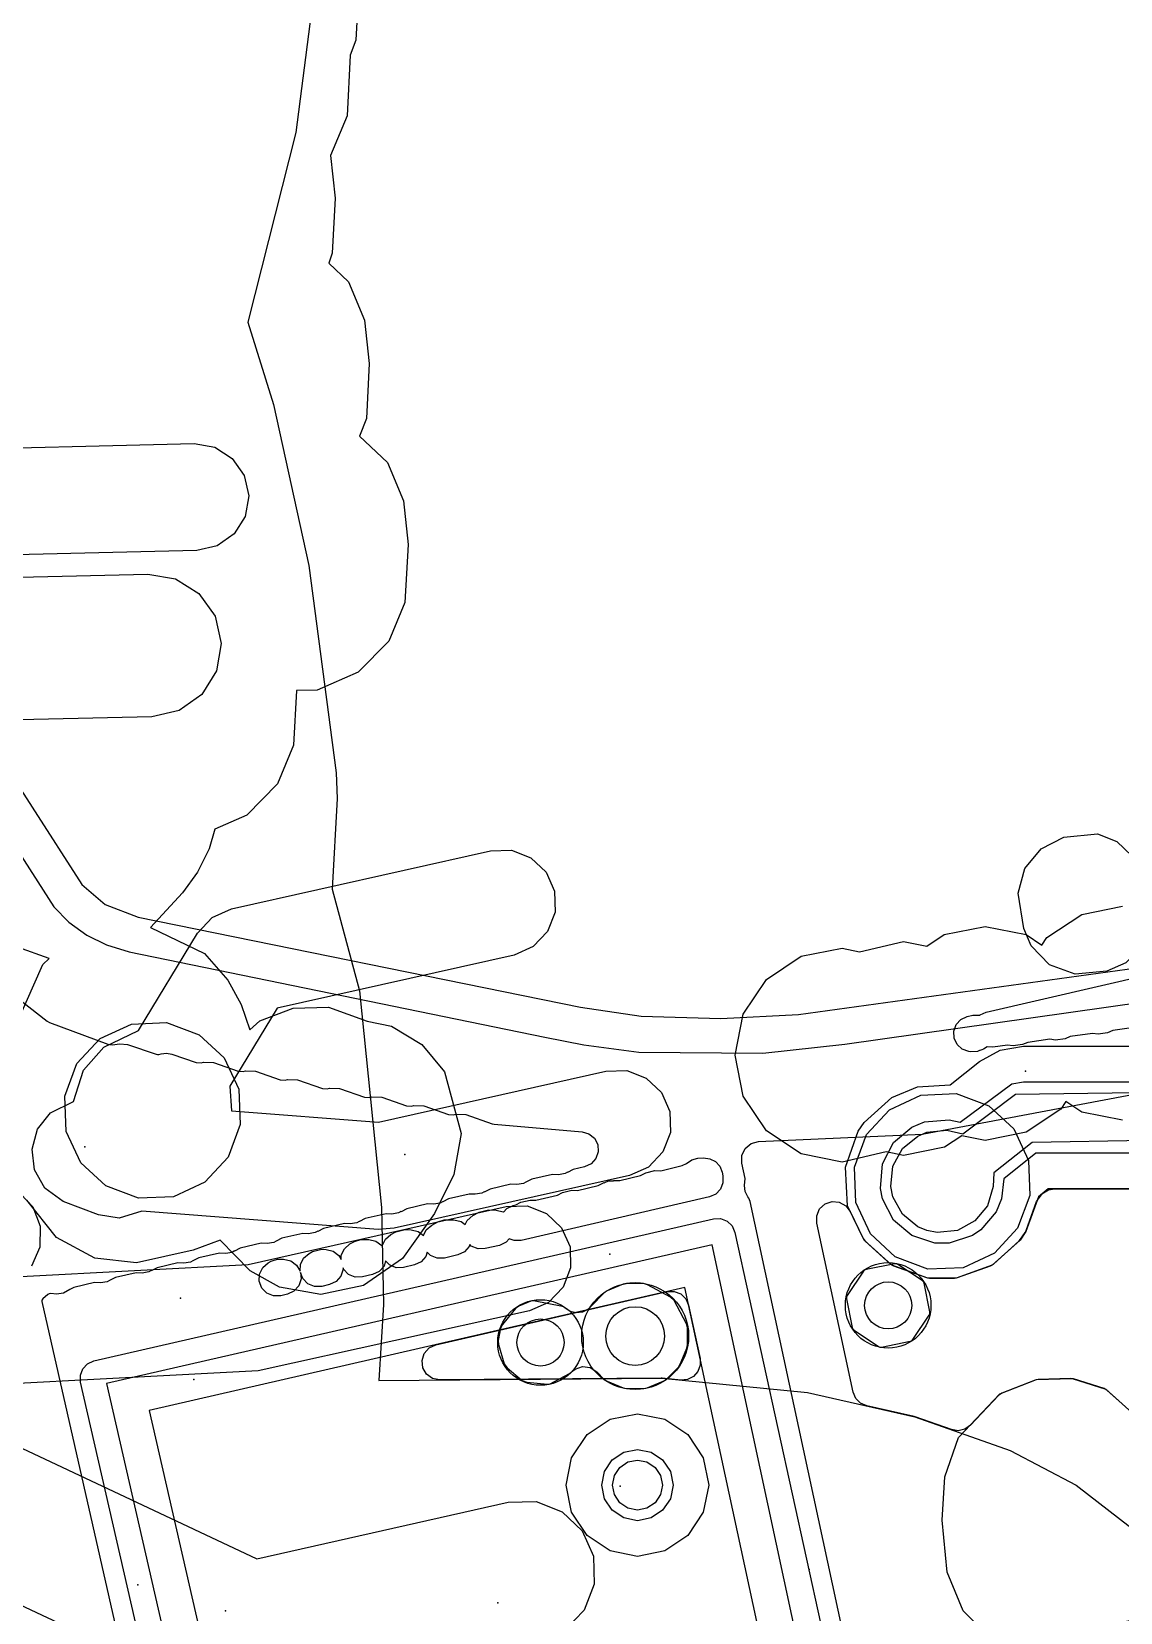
# Model space of a CAD drawing. Header units: metres. Extents: x 8738 to 9560, y -8972 to -7699.
# Drawn here: x 8880.95 to 8911.5, y -8624.29 to -8579.96 of the extents above; entities that cross this region are included whole.
import ezdxf

# ---------------------------------------------------------------- set-up
doc = ezdxf.new("R2010")
doc.units = ezdxf.units.M
for name, color, linetype in [('AI_GREENING_ALLOWED_ZONE', 4, 'Continuous'), ('AI_GREENING_EXCLUSIONS', 1, 'Continuous'), ('AI_GREENING_LAWN', 82, 'Continuous'), ('AI_GREENING_REJECTED', 6, 'Continuous'), ('AI_GREENING_SHRUBS', 92, 'Continuous')]:
    doc.layers.add(name, color=color, linetype=linetype)

# ---------------------------------------------------------------- blocks, each defined once
blk = doc.blocks.new('AI_SHRUB')
for radius in [1, 0.55]:
    blk.add_circle((0, 0), radius)

msp = doc.modelspace()

# ---------------------------------------------------------------- linework, layer by layer
at = {"layer": 'AI_GREENING_ALLOWED_ZONE'}
msp.add_lwpolyline([(8911.544, -8618.439), (8911.127, -8618.067), (8911.037, -8618.016), (8910.179, -8617.744), (8910.098, -8617.733), (8909.189, -8617.757), (8909.104, -8617.774), (8908.166, -8618.145), (8908.078, -8618.205), (8907.286, -8619.038), (8907.131, -8619.149), (8906.945, -8619.194), (8906.757, -8619.165), (8905.742, -8618.807), (8905.713, -8618.799), (8904.379, -8618.5), (8904.206, -8618.425), (8904.073, -8618.291), (8903.999, -8618.117), (8902.976, -8613.371), (8902.976, -8613.371), (8902.975, -8613.165), (8903.057, -8612.976), (8903.209, -8612.836), (8903.404, -8612.769), (8903.609, -8612.787), (8903.79, -8612.885), (8903.916, -8613.048), (8904.281, -8613.808), (8904.339, -8613.884), (8905.045, -8614.52), (8905.127, -8614.569), (8906.055, -8614.9), (8906.138, -8614.914), (8906.844, -8614.914), (8906.927, -8614.9), (8907.855, -8614.569), (8907.938, -8614.52), (8908.657, -8613.872), (8908.697, -8613.826), (8908.823, -8613.639), (8908.851, -8613.584), (8909.146, -8612.768), (8909.307, -8612.546), (8909.337, -8612.522), (8909.483, -8612.442), (8909.647, -8612.414), (8911.911, -8612.414)], dxfattribs=at)
msp.add_lwpolyline([(8892.402, -8617.77), (8892.199, -8617.729), (8892.03, -8617.609), (8891.924, -8617.43), (8891.9, -8617.224), (8891.962, -8617.026), (8892.098, -8616.87), (8892.286, -8616.783), (8898.781, -8615.295), (8898.978, -8615.289), (8899.161, -8615.36), (8899.303, -8615.496), (8899.381, -8615.677), (8899.704, -8617.173), (8899.709, -8617.36), (8899.644, -8617.536), (8899.519, -8617.676), (8899.352, -8617.76), (8899.166, -8617.776), (8898.641, -8617.724), (8898.614, -8617.723), (8892.402, -8617.77)], close=True, dxfattribs=at)
at = {"layer": 'AI_GREENING_EXCLUSIONS'}
for points in [[(8874.593, -8574.62), (8874.258, -8583.981), (8874.231, -8586.302), (8874.386, -8593.304), (8881.569, -8604.501), (8881.994, -8604.934), (8882.496, -8605.297), (8883.052, -8605.572), (8883.688, -8605.763), (8895.342, -8608.163), (8896.438, -8608.371), (8897.985, -8608.576), (8901.461, -8608.608), (8903.76, -8608.358), (8913.209, -8607.016)], [(8875.592, -8574.655), (8875.257, -8584.048), (8875.231, -8586.297), (8875.38, -8593.034), (8882.354, -8603.874), (8883.014, -8604.438), (8883.933, -8604.792), (8896.351, -8607.313), (8898.052, -8607.572), (8900.281, -8607.635), (8902.467, -8607.52), (8911.96, -8606.213)], [(8889.18, -8576.399), (8888.361, -8582.792), (8887.01, -8588.103), (8887.729, -8590.415), (8888.726, -8594.93), (8889.493, -8600.746), (8889.519, -8601.465), (8889.379, -8604.008), (8890.144, -8606.861), (8890.766, -8612.935), (8890.816, -8615.657), (8890.693, -8617.783), (8898.627, -8617.723), (8902.719, -8618.128), (8905.727, -8618.802), (8908.403, -8619.747), (8910.252, -8620.726), (8912.372, -8622.357)], [(8890.125, -8578.652), (8890.048, -8580.197), (8889.889, -8580.618), (8889.797, -8582.322), (8889.328, -8583.429), (8889.459, -8584.631), (8889.382, -8586.176), (8889.284, -8586.451), (8889.836, -8586.974), (8890.283, -8588.049), (8890.416, -8589.266), (8890.339, -8590.811), (8890.15, -8591.304), (8890.935, -8592.047), (8891.382, -8593.122), (8891.515, -8594.339), (8891.421, -8595.965), (8890.968, -8597.049), (8890.113, -8597.926), (8888.962, -8598.424), (8888.383, -8598.441), (8888.294, -8599.969), (8887.841, -8601.053), (8886.986, -8601.93), (8886.091, -8602.321), (8885.931, -8602.873), (8885.598, -8603.53), (8885.177, -8604.111), (8884.286, -8605.086), (8885.799, -8605.808), (8886.45, -8606.562), (8886.822, -8607.247), (8887.067, -8607.952), (8887.354, -8607.697), (8888.285, -8607.347), (8889.279, -8607.32), (8890.366, -8607.707), (8891.045, -8607.851), (8891.897, -8608.364), (8892.535, -8609.128), (8893, -8610.861), (8892.797, -8612.008), (8892.254, -8613.105), (8891.357, -8614.365), (8890.26, -8615.126), (8889.06, -8615.374), (8887.903, -8615.173), (8887.079, -8614.71), (8886.237, -8613.852), (8885.48, -8614.128), (8883.891, -8614.488), (8882.724, -8614.352), (8881.644, -8613.773), (8880.809, -8612.732)], [(8877.89, -8591.694), (8885.506, -8591.513), (8886.083, -8591.613), (8886.083, -8591.613), (8886.577, -8591.927), (8886.914, -8592.405), (8887.042, -8592.977), (8886.941, -8593.553), (8886.628, -8594.047), (8886.149, -8594.384), (8885.578, -8594.512), (8878.123, -8594.689)], [(8911.558, -8610.488), (8910.41, -8610.26), (8909.963, -8609.962), (8909.822, -8610.174), (8908.849, -8610.824), (8907.7, -8611.053), (8907.046, -8610.922), (8906.561, -8611.247), (8905.413, -8611.475), (8904.921, -8611.377), (8903.687, -8611.663), (8902.539, -8611.434), (8901.566, -8610.784), (8900.915, -8609.811), (8900.687, -8608.663), (8900.915, -8607.515), (8901.566, -8606.541), (8902.539, -8605.891), (8903.687, -8605.663), (8904.179, -8605.761), (8905.413, -8605.475), (8906.067, -8605.605), (8906.552, -8605.281), (8907.7, -8605.053), (8908.849, -8605.281), (8909.295, -8605.579), (8909.436, -8605.367), (8910.41, -8604.717), (8911.558, -8604.488)], [(8880.574, -8607.662), (8881.259, -8606.123), (8881.435, -8605.949), (8880.547, -8605.637)], [(8911.941, -8612.414), (8909.473, -8612.414), (8909.195, -8612.634), (8908.841, -8613.613), (8908.68, -8613.852), (8907.901, -8614.553), (8906.887, -8614.914), (8906.095, -8614.914), (8905.081, -8614.553), (8904.303, -8613.852), (8903.84, -8612.891), (8903.781, -8611.808), (8904.142, -8610.793), (8904.303, -8610.555), (8905.081, -8609.854), (8905.804, -8609.552), (8906.718, -8609.493), (8906.718, -8609.493), (8907.54, -8608.844), (8908.123, -8608.525), (8908.779, -8608.414), (8911.941, -8608.414)], [(8911.941, -8611.414), (8909.126, -8611.414), (8908.221, -8612.128), (8908.163, -8612.693), (8908.011, -8613.054), (8907.581, -8613.563), (8907.342, -8613.724), (8906.689, -8613.934), (8906.293, -8613.934), (8905.64, -8613.724), (8905.132, -8613.293), (8904.82, -8612.693), (8904.761, -8612.401), (8904.82, -8611.714), (8905.132, -8611.114), (8905.64, -8610.683), (8906.001, -8610.532), (8906.689, -8610.473), (8907.004, -8610.542), (8907.004, -8610.542), (8908.451, -8609.469), (8908.779, -8609.414), (8911.941, -8609.414)], [(8912.209, -8611.061), (8909.022, -8611.114), (8907.946, -8611.964), (8907.927, -8612.342), (8907.763, -8612.887), (8907.413, -8613.314), (8906.922, -8613.581), (8906.353, -8613.64), (8906.061, -8613.581), (8905.808, -8613.475), (8905.381, -8613.125), (8905.114, -8612.634), (8905.055, -8612.342), (8905.114, -8611.773), (8905.381, -8611.282), (8905.808, -8610.932), (8906.061, -8610.826), (8906.63, -8610.767), (8907.078, -8610.865), (8908.549, -8609.753), (8908.549, -8609.753), (8911.941, -8609.714)], [(8880.64, -8612.565), (8880.976, -8612.915), (8881.189, -8613.46), (8881.177, -8614.045), (8880.942, -8614.581)], [(8880.645, -8614.866), (8887.021, -8614.531), (8894.262, -8612.907), (8894.847, -8612.893), (8895.393, -8613.104), (8895.817, -8613.507), (8896.054, -8614.043), (8896.068, -8614.628), (8895.857, -8615.174), (8895.453, -8615.597), (8894.918, -8615.834), (8887.304, -8617.52), (8875.95, -8618.117)], [(8902.739, -8626.509), (8900.039, -8613.981), (8883.049, -8617.874), (8887.425, -8636.975)], [(8901.762, -8626.719), (8899.275, -8615.182), (8884.249, -8618.625), (8888.174, -8635.774)], [(8874.719, -8616.892), (8887.267, -8622.785), (8894.321, -8621.203), (8895.102, -8621.185), (8895.83, -8621.466), (8896.395, -8622.004), (8896.711, -8622.717), (8896.729, -8623.498), (8896.448, -8624.226), (8895.91, -8624.791)], [(8911.59, -8625.121), (8910.359, -8625.636), (8909.171, -8625.636), (8908.006, -8625.166), (8907.084, -8624.244), (8906.631, -8623.161), (8906.498, -8621.707), (8906.566, -8620.485), (8906.955, -8619.387), (8908.115, -8618.165), (8909.145, -8617.758), (8910.139, -8617.732), (8910.139, -8617.732), (8911.088, -8618.032), (8911.913, -8618.768)], [(8886.186, -8626.697), (8873.019, -8620.513)]]:
    msp.add_lwpolyline(points, dxfattribs=at)
for points in [[(8867.078, -8595.971), (8867.57, -8595.679), (8868.665, -8595.344), (8869.443, -8595.274), (8870.16, -8595.498), (8884.209, -8595.174), (8884.979, -8595.304), (8885.64, -8595.719), (8886.092, -8596.355), (8886.266, -8597.115), (8886.136, -8597.885), (8885.721, -8598.546), (8885.085, -8598.998), (8884.324, -8599.172), (8870.223, -8599.497), (8869.513, -8599.744), (8868.734, -8599.698), (8867.599, -8599.387), (8866.943, -8598.963), (8866.5, -8598.321), (8866.354, -8597.801), (8866.4, -8597.022), (8866.579, -8596.57), (8867.078, -8595.971)], [(8909.907, -8602.552), (8910.849, -8602.458), (8911.394, -8602.67), (8911.817, -8603.075), (8912.052, -8603.611), (8912.062, -8604.073), (8912.257, -8604.517), (8912.27, -8605.102), (8912.057, -8605.648), (8911.652, -8606.07), (8911.116, -8606.306), (8910.227, -8606.395), (8909.508, -8606.132), (8908.989, -8605.601), (8908.79, -8605.112), (8908.628, -8604.12), (8908.814, -8603.426), (8909.269, -8602.873), (8909.907, -8602.552)], [(8882.969, -8608.437), (8883.942, -8607.976), (8885.605, -8605.243), (8886.012, -8604.804), (8886.558, -8604.559), (8893.826, -8602.93), (8894.411, -8602.916), (8894.957, -8603.126), (8895.381, -8603.53), (8895.618, -8604.065), (8895.632, -8604.65), (8895.421, -8605.196), (8895.018, -8605.62), (8894.483, -8605.857), (8887.837, -8607.347), (8886.505, -8609.536), (8886.558, -8610.225), (8890.679, -8610.541), (8897.062, -8609.11), (8897.647, -8609.096), (8898.193, -8609.307), (8898.617, -8609.71), (8898.854, -8610.245), (8898.868, -8610.83), (8898.657, -8611.376), (8898.253, -8611.8), (8897.718, -8612.037), (8891.116, -8613.518), (8890.673, -8613.55), (8884.037, -8613.041), (8883.4, -8613.232), (8882.821, -8613.144), (8881.831, -8612.769), (8881.315, -8612.392), (8881.028, -8611.882), (8880.958, -8611.301), (8881.116, -8610.737), (8881.477, -8610.277), (8882.118, -8609.962), (8882.403, -8609.081), (8882.969, -8608.437)], [(8882.866, -8608.199), (8883.748, -8607.79), (8884.734, -8607.751), (8885.651, -8608.092), (8886.35, -8608.739), (8886.759, -8609.621), (8886.798, -8610.607), (8886.457, -8611.524), (8885.81, -8612.223), (8884.928, -8612.632), (8883.942, -8612.671), (8883.025, -8612.33), (8882.326, -8611.683), (8881.917, -8610.801), (8881.878, -8609.815), (8882.219, -8608.898), (8882.866, -8608.199)], [(8905.901, -8609.782), (8906.887, -8609.743), (8907.804, -8610.084), (8908.503, -8610.732), (8908.913, -8611.613), (8908.952, -8612.599), (8908.61, -8613.516), (8907.963, -8614.215), (8907.082, -8614.625), (8906.096, -8614.664), (8905.179, -8614.322), (8904.48, -8613.675), (8904.07, -8612.794), (8904.031, -8611.808), (8904.372, -8610.891), (8905.02, -8610.192), (8905.901, -8609.782)], [(8898.71, -8622.567), (8897.945, -8622.719), (8897.18, -8622.567), (8896.531, -8622.133), (8896.097, -8621.484), (8895.945, -8620.719), (8896.097, -8619.954), (8896.531, -8619.305), (8897.18, -8618.871), (8897.945, -8618.719), (8898.71, -8618.871), (8899.359, -8619.305), (8899.793, -8619.954), (8899.945, -8620.719), (8899.793, -8621.484), (8899.359, -8622.133), (8898.71, -8622.567)], [(8897.562, -8621.643), (8897.238, -8621.426), (8897.021, -8621.102), (8896.945, -8620.719), (8897.021, -8620.336), (8897.238, -8620.012), (8897.562, -8619.795), (8897.945, -8619.719), (8898.328, -8619.795), (8898.652, -8620.012), (8898.869, -8620.336), (8898.945, -8620.719), (8898.869, -8621.102), (8898.652, -8621.426), (8898.328, -8621.643), (8897.945, -8621.719), (8897.562, -8621.643)], [(8897.677, -8621.366), (8897.45, -8621.214), (8897.298, -8620.987), (8897.245, -8620.719), (8897.298, -8620.451), (8897.45, -8620.224), (8897.677, -8620.072), (8897.945, -8620.019), (8898.213, -8620.072), (8898.44, -8620.224), (8898.592, -8620.451), (8898.645, -8620.719), (8898.592, -8620.987), (8898.44, -8621.214), (8898.213, -8621.366), (8897.945, -8621.419), (8897.677, -8621.366)]]:
    msp.add_lwpolyline(points, close=True, dxfattribs=at)
at = {"layer": 'AI_GREENING_LAWN'}
for points in [[(8911.876, -8607.891), (8911.281, -8607.975), (8911.135, -8608.038), (8910.869, -8608.075), (8910.71, -8608.054), (8910.091, -8608.14), (8909.943, -8608.203), (8909.678, -8608.24), (8909.519, -8608.219), (8908.899, -8608.304), (8908.752, -8608.368), (8908.486, -8608.405), (8908.328, -8608.384), (8907.914, -8608.44), (8907.755, -8608.431), (8907.654, -8608.496), (8907.562, -8608.533), (8907.559, -8608.527), (8907.49, -8608.56), (8907.301, -8608.571), (8907.247, -8608.563), (8907.06, -8608.499), (8906.913, -8608.368), (8906.828, -8608.189), (8906.819, -8607.992), (8906.887, -8607.807), (8907.021, -8607.662), (8907.201, -8607.581), (8907.355, -8607.545), (8907.54, -8607.538), (8907.553, -8607.542), (8907.56, -8607.534), (8907.733, -8607.457), (8932.403, -8601.751)], [(8879.613, -8606.335), (8881.384, -8607.709), (8881.449, -8607.745), (8883.089, -8608.357), (8883.203, -8608.371), (8883.419, -8608.346), (8883.635, -8608.369), (8884.444, -8608.64), (8884.479, -8608.646), (8884.515, -8608.641), (8884.578, -8608.623), (8884.728, -8608.605), (8884.877, -8608.632), (8885.563, -8608.867), (8885.7, -8608.874), (8885.768, -8608.858), (8886.047, -8608.871), (8886.744, -8609.111), (8886.88, -8609.117), (8886.948, -8609.101), (8887.227, -8609.114), (8887.924, -8609.354), (8888.061, -8609.361), (8888.127, -8609.344), (8888.408, -8609.358), (8889.104, -8609.597), (8889.242, -8609.604), (8889.307, -8609.588), (8889.589, -8609.601), (8890.284, -8609.841), (8890.422, -8609.847), (8890.487, -8609.831), (8890.769, -8609.844), (8891.465, -8610.084), (8891.603, -8610.091), (8891.667, -8610.075), (8891.95, -8610.088), (8892.645, -8610.328), (8892.784, -8610.334), (8892.847, -8610.318), (8893.131, -8610.331), (8893.865, -8610.585), (8893.925, -8610.597), (8896.39, -8610.81), (8896.583, -8610.867), (8896.737, -8610.995), (8896.829, -8611.173), (8896.843, -8611.373), (8896.778, -8611.563), (8896.643, -8611.711), (8896.461, -8611.795), (8896.146, -8611.869), (8895.984, -8611.953), (8895.981, -8611.947), (8895.915, -8611.986), (8895.727, -8612.015), (8895.562, -8612.008), (8894.978, -8612.145), (8894.816, -8612.229), (8894.813, -8612.223), (8894.747, -8612.262), (8894.559, -8612.291), (8894.394, -8612.284), (8893.81, -8612.421), (8893.648, -8612.504), (8893.645, -8612.499), (8893.579, -8612.538), (8893.391, -8612.566), (8893.226, -8612.56), (8892.642, -8612.696), (8892.48, -8612.78), (8892.477, -8612.775), (8892.411, -8612.814), (8892.223, -8612.842), (8892.058, -8612.836), (8891.474, -8612.972), (8891.312, -8613.056), (8891.309, -8613.05), (8891.243, -8613.089), (8891.055, -8613.118), (8890.89, -8613.111), (8890.306, -8613.248), (8890.144, -8613.332), (8890.141, -8613.326), (8890.075, -8613.365), (8889.887, -8613.394), (8889.722, -8613.387), (8889.138, -8613.524), (8888.976, -8613.608), (8888.973, -8613.602), (8888.907, -8613.641), (8888.719, -8613.67), (8888.554, -8613.663), (8887.97, -8613.8), (8887.808, -8613.884), (8887.805, -8613.878), (8887.739, -8613.917), (8887.551, -8613.946), (8887.386, -8613.939), (8886.802, -8614.076), (8886.64, -8614.16), (8886.637, -8614.154), (8886.571, -8614.193), (8886.383, -8614.221), (8886.218, -8614.215), (8885.634, -8614.351), (8885.472, -8614.435), (8885.469, -8614.43), (8885.403, -8614.469), (8885.215, -8614.497), (8885.05, -8614.491), (8884.466, -8614.627), (8884.304, -8614.711), (8884.301, -8614.705), (8884.235, -8614.744), (8884.047, -8614.773), (8883.882, -8614.766), (8883.298, -8614.903), (8883.136, -8614.987), (8883.133, -8614.981), (8883.067, -8615.02), (8882.879, -8615.049), (8882.714, -8615.042), (8882.13, -8615.179), (8882.023, -8615.234), (8882.019, -8615.238), (8881.844, -8615.339), (8881.642, -8615.362), (8881.486, -8615.348), (8881.438, -8615.353), (8881.397, -8615.377), (8881.257, -8615.5), (8881.231, -8615.532), (8881.233, -8615.573), (8886.37, -8638.197)], [(8918.256, -8623.103), (8904.827, -8626.037), (8904.587, -8626.031), (8904.261, -8625.941), (8904.083, -8625.851), (8903.955, -8625.698), (8903.89, -8625.579), (8903.84, -8625.445), (8901.107, -8612.765), (8901.068, -8612.676), (8901.041, -8612.637), (8900.97, -8612.486), (8900.952, -8612.32), (8900.965, -8612.118), (8900.874, -8611.692), (8900.875, -8611.477), (8900.967, -8611.282), (8901.132, -8611.144), (8901.34, -8611.088), (8905.946, -8610.876), (8905.981, -8610.872), (8912.183, -8609.699)], [(8886.787, -8637.329), (8882.319, -8617.836), (8882.314, -8617.641), (8882.383, -8617.458), (8882.517, -8617.317), (8882.695, -8617.237), (8900.081, -8613.253), (8900.277, -8613.247), (8900.46, -8613.318), (8900.602, -8613.453), (8900.681, -8613.633), (8903.497, -8626.462)]]:
    msp.add_lwpolyline(points, dxfattribs=at)
for points in [[(8889.725, -8614.09), (8889.879, -8613.957), (8890.004, -8613.889), (8890.185, -8613.83), (8890.261, -8613.836), (8890.262, -8613.829), (8890.406, -8613.831), (8890.607, -8613.876), (8890.773, -8613.998), (8890.783, -8614.017), (8890.784, -8614.008), (8890.873, -8613.825), (8891.027, -8613.693), (8891.168, -8613.615), (8891.429, -8613.554), (8891.596, -8613.56), (8891.794, -8613.61), (8891.941, -8613.723), (8892.02, -8613.561), (8892.174, -8613.428), (8892.34, -8613.337), (8892.521, -8613.279), (8892.597, -8613.284), (8892.598, -8613.278), (8892.796, -8613.28), (8892.997, -8613.325), (8893.112, -8613.41), (8893.168, -8613.296), (8893.322, -8613.164), (8893.504, -8613.064), (8893.765, -8613.002), (8893.981, -8613.01), (8894.179, -8613.06), (8894.185, -8613.065), (8894.28, -8612.964), (8894.457, -8612.883), (8894.531, -8612.865), (8894.672, -8612.788), (8894.932, -8612.726), (8895.093, -8612.732), (8895.699, -8612.589), (8895.84, -8612.512), (8896.101, -8612.45), (8896.261, -8612.457), (8896.845, -8612.32), (8897.007, -8612.237), (8897.012, -8612.246), (8897.133, -8612.184), (8897.27, -8612.185), (8897.27, -8612.175), (8897.452, -8612.177), (8898.035, -8612.038), (8898.176, -8611.96), (8898.436, -8611.899), (8898.597, -8611.905), (8899.203, -8611.762), (8899.318, -8611.699), (8899.32, -8611.697), (8899.467, -8611.597), (8899.64, -8611.555), (8899.801, -8611.546), (8899.978, -8611.567), (8900.136, -8611.648), (8900.255, -8611.78), (8900.321, -8611.945), (8900.343, -8612.052), (8900.344, -8612.244), (8900.273, -8612.422), (8900.141, -8612.561), (8899.965, -8612.639), (8894.684, -8613.857), (8894.49, -8613.862), (8894.35, -8613.81), (8894.259, -8613.912), (8894.073, -8613.997), (8893.676, -8614.089), (8893.473, -8614.094), (8893.284, -8614.017), (8893.242, -8613.973), (8893.224, -8614.027), (8893.088, -8614.181), (8892.902, -8614.267), (8892.527, -8614.354), (8892.324, -8614.358), (8892.136, -8614.281), (8892.048, -8614.192), (8892.01, -8614.309), (8891.874, -8614.462), (8891.689, -8614.547), (8891.381, -8614.618), (8891.178, -8614.623), (8890.99, -8614.546), (8890.88, -8614.434), (8890.834, -8614.578), (8890.698, -8614.732), (8890.512, -8614.818), (8890.233, -8614.883), (8890.029, -8614.887), (8889.841, -8614.81), (8889.699, -8614.665), (8889.685, -8614.627), (8889.688, -8614.665), (8889.625, -8614.859), (8889.489, -8615.011), (8889.304, -8615.097), (8889.086, -8615.147), (8888.883, -8615.152), (8888.695, -8615.075), (8888.553, -8614.93), (8888.489, -8614.763), (8888.507, -8614.932), (8888.444, -8615.129), (8888.308, -8615.283), (8888.122, -8615.369), (8887.938, -8615.412), (8887.735, -8615.416), (8887.547, -8615.339), (8887.405, -8615.194), (8887.332, -8615.004), (8887.341, -8614.801), (8887.43, -8614.618), (8887.585, -8614.486), (8887.668, -8614.44), (8887.849, -8614.382), (8887.925, -8614.387), (8887.926, -8614.381), (8888.016, -8614.382), (8888.217, -8614.427), (8888.383, -8614.549), (8888.481, -8614.721), (8888.489, -8614.537), (8888.578, -8614.354), (8888.732, -8614.222), (8888.832, -8614.167), (8889.093, -8614.105), (8889.211, -8614.11), (8889.409, -8614.159), (8889.571, -8614.284), (8889.63, -8614.392), (8889.636, -8614.272), (8889.725, -8614.09)], [(8905.212, -8614.513), (8905.166, -8614.513), (8904.361, -8614.673), (8904.319, -8614.691), (8904.286, -8614.724), (8903.83, -8615.405), (8903.813, -8615.448), (8903.813, -8615.495), (8903.972, -8616.299), (8903.99, -8616.342), (8904.023, -8616.374), (8904.705, -8616.83), (8904.748, -8616.848), (8904.794, -8616.848), (8905.598, -8616.688), (8905.641, -8616.67), (8905.674, -8616.637), (8906.129, -8615.955), (8906.147, -8615.913), (8906.147, -8615.866), (8905.987, -8615.062), (8905.969, -8615.019), (8905.937, -8614.986), (8905.255, -8614.531), (8905.212, -8614.513)], [(8897.543, -8617.995), (8897.638, -8618.014), (8898.124, -8618.014), (8898.219, -8617.995), (8898.669, -8617.808), (8898.749, -8617.755), (8899.093, -8617.411), (8899.147, -8617.33), (8899.333, -8616.881), (8899.352, -8616.786), (8899.352, -8616.311), (8899.323, -8616.195), (8898.977, -8615.547), (8898.876, -8615.447), (8898.228, -8615.1), (8898.112, -8615.071), (8897.638, -8615.071), (8897.543, -8615.09), (8897.093, -8615.276), (8897.013, -8615.33), (8896.643, -8615.7), (8896.563, -8615.789), (8896.405, -8615.871), (8896.228, -8615.893), (8896.054, -8615.851), (8895.907, -8615.751), (8895.887, -8615.731), (8895.844, -8615.714), (8895.027, -8615.551), (8894.992, -8615.55), (8894.957, -8615.558), (8894.616, -8615.7), (8894.519, -8615.771), (8894.156, -8616.214), (8894.105, -8616.322), (8894.037, -8616.661), (8894.043, -8616.78), (8894.206, -8617.317), (8894.285, -8617.435), (8894.709, -8617.783), (8894.84, -8617.837), (8895.423, -8617.894), (8895.458, -8617.893), (8895.492, -8617.881), (8896.038, -8617.589), (8896.133, -8617.516), (8896.136, -8617.52), (8896.194, -8617.466), (8896.401, -8617.399), (8896.617, -8617.427), (8896.801, -8617.543), (8897.013, -8617.755), (8897.093, -8617.808), (8897.543, -8617.995)]]:
    msp.add_lwpolyline(points, close=True, dxfattribs=at)
at = {"layer": 'AI_GREENING_REJECTED'}
for p in [(8908.83, -8609.11), (8882.44, -8611.23), (8891.42, -8611.45), (8897.17, -8614.24), (8885.12, -8615.48), (8885.5, -8617.76), (8897.46, -8620.75), (8902.76, -8623.09), (8883.93, -8623.52), (8894.03, -8624.02), (8886.39, -8624.25)]:
    msp.add_point(p, dxfattribs=at)

# ---------------------------------------------------------------- block references
at = {"layer": 'AI_GREENING_SHRUBS'}
for p, xscale, yscale in [((8904.98, -8615.68), 1.2, 1.2), ((8897.881, -8616.542), 1.5, 1.5), ((8895.225, -8616.721), 1.2, 1.2)]:
    msp.add_blockref('AI_SHRUB', p, dxfattribs=dict(at, xscale=xscale, yscale=yscale))

doc.saveas('drawing.dxf')
